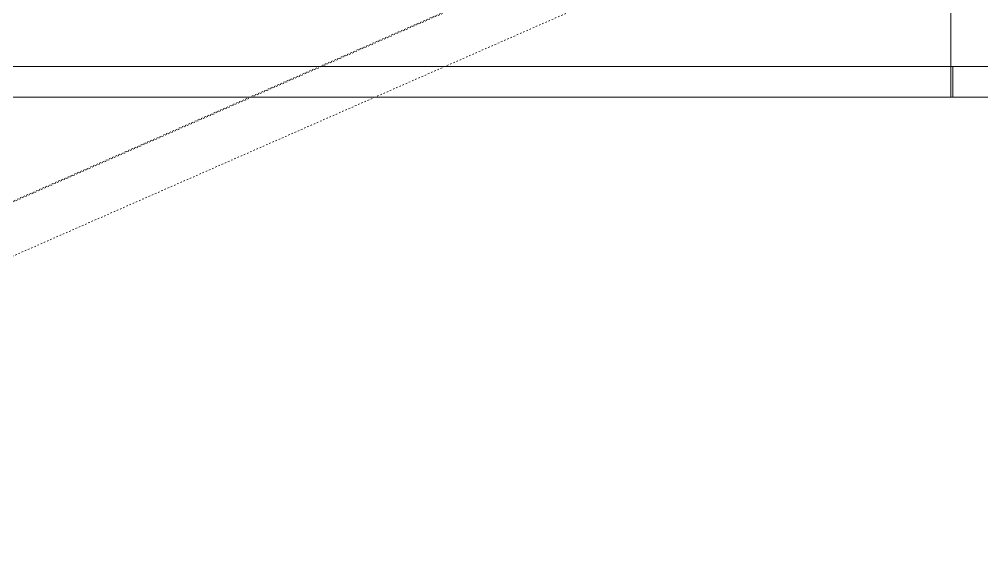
# Model space of a CAD drawing. Extents: x -1133 to 23780, y -1311 to 8245.
# Drawn here: x 21682.5 to 21745, y 2772 to 2806.1 of the extents above; entities that cross this region are included whole.
import ezdxf

# ---------------------------------------------------------------- set-up
doc = ezdxf.new("R2010")
doc.units = 0
doc.header["$MEASUREMENT"] = 0
doc.linetypes.add('DOT2', pattern=[0.125, 0, -0.125])
doc.layers.get('0').update_dxf_attribs({"color": 9, "lineweight": 9})
for name, color, linetype, lineweight in [('06D', 9, 'Continuous', 9), ('14', 9, 'Continuous', 9), ('20', 9, 'DOT2', 9), ('35', 9, 'Continuous', 9)]:
    doc.layers.add(name, color=color, linetype=linetype, lineweight=lineweight)

# ---------------------------------------------------------------- blocks, each defined once
blk = doc.blocks.new('fsdfsfsfsfd')
at = {"layer": '06D', "elevation": 0}
blk.add_lwpolyline([(52591.75, -74474.977), (52589.75, -74474.977), (52589.75, -74595.977), (52591.75, -74595.977)], dxfattribs=at)
at = {"layer": '20', "elevation": 0}
blk.add_lwpolyline([(52607.49, -74590.872), (52562.943, -74489.432)], dxfattribs=at)
blk = doc.blocks.new('ÇATI KATI PLANI')
at = {"layer": '14'}
blk.add_lwpolyline([(21743, 2819.3), (21743, 2803), (21745, 2803), (21815.5, 2803), (21815.5, 2743), (21865.5, 2743), (21865.5, 2553), (21889.5, 2553), (21889.5, 2743), (21899.5, 2743), (21899.5, 2803), (22005.5, 2803), (22005.5, 2783), (22024.5, 2783), (22024.5, 2803), (22135.5, 2803), (22135.5, 2783), (22565.5, 2783)], dxfattribs=at)
at = {"rotation": 90}
blk.add_blockref('fsdfsfsfsfd', (-52852.977, -49788.75), dxfattribs=at)

msp = doc.modelspace()

# ---------------------------------------------------------------- linework, layer by layer
at = {"layer": '35'}
msp.add_lwpolyline([(19799.5, 2371), (21815.5, 2371), (21815.5, 2447), (21889.5, 2447), (21889.5, 2553), (21865.5, 2553), (21865.5, 2743), (21815.5, 2743), (21815.5, 2803), (20189.5, 2802.999)], dxfattribs=at)

# ---------------------------------------------------------------- block references
msp.add_blockref('ÇATI KATI PLANI', (0, 0))
at = {"rotation": 90}
for p in [(-52852.847, -49788.75), (-52844.847, -49788.75)]:
    msp.add_blockref('fsdfsfsfsfd', p, dxfattribs=at)

doc.saveas('drawing.dxf')
